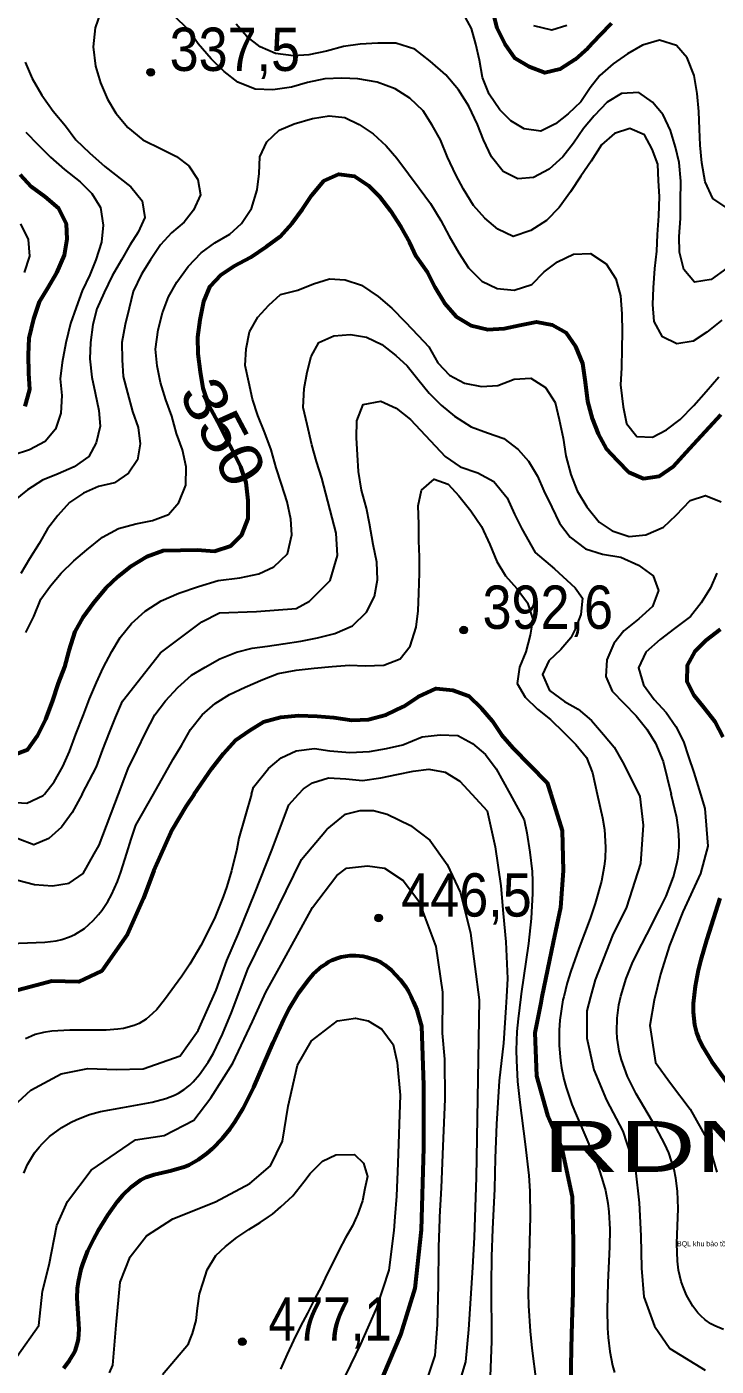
# Model space of a CAD drawing. Header units: metres. Extents: x 545098 to 555652, y 1854398 to 1862642.
# Drawn here: x 549047 to 549317, y 1859776 to 1860301 of the extents above; entities that cross this region are included whole.
import ezdxf
from ezdxf.enums import TextEntityAlignment as Align

# ---------------------------------------------------------------- set-up
doc = ezdxf.new("R2010")
doc.units = ezdxf.units.M
doc.header["$LTSCALE"] = 6.8
for name, color, linetype, lineweight in [('1', 7, 'Continuous', 25), ('13', 7, 'Continuous', 25), ('2', 7, 'Continuous', 53), ('5', 7, 'Continuous', 13)]:
    doc.layers.add(name, color=color, linetype=linetype, lineweight=lineweight)
doc.layers.add('4', color=7, linetype='Continuous')
doc.layers.add('54', color=7, linetype='Continuous')

msp = doc.modelspace()

# ---------------------------------------------------------------- hatches: boundary and pattern name
at = {"layer": '5'}
for points in [[(549096.77, 1860283.29, 1), (549093.77, 1860283.29, 1)], [(549219.58, 1860064.38, 1), (549216.58, 1860064.38, 1)], [(549186.18, 1859951.48, 1), (549183.18, 1859951.48, 1)], [(549132.65, 1859785.13, 1), (549129.65, 1859785.13, 1)]]:
    msp.add_hatch(color=256, dxfattribs=at).paths.add_polyline_path(points)

# ---------------------------------------------------------------- linework, layer by layer
at = {"layer": '1'}
for points in [[(549075.55, 1860306.73), (549073.39, 1860300.69), (549072.68, 1860293.21), (549073.59, 1860285.73), (549075.48, 1860279.1), (549078.24, 1860272.76), (549081.62, 1860267.21), (549086.27, 1860261.64), (549092.1, 1860256.76), (549099.58, 1860253.15), (549105.35, 1860250.25), (549110.14, 1860246.5), (549113.68, 1860241.15), (549114.78, 1860235.15), (549112.07, 1860229.22), (549108.32, 1860224.43), (549103.42, 1860220.22), (549099.11, 1860215.54), (549095.14, 1860209.64), (549091.67, 1860203.99), (549088.34, 1860197.26), (549086.78, 1860190.75), (549085.23, 1860184.25), (549083.92, 1860177.23), (549084.03, 1860170.38), (549084.46, 1860163.93), (549086.15, 1860157.46), (549088.12, 1860150.11), (549090.33, 1860143.88), (549091.11, 1860137.48), (549090.07, 1860131.21), (549086.56, 1860125.91), (549081.06, 1860122.17), (549074.74, 1860120.68), (549068.91, 1860118.17), (549063.4, 1860114.43), (549058.79, 1860109.35), (549054.73, 1860104.16), (549051.46, 1860098.35), (549047.69, 1860092.29), (549044.22, 1860086.63)], [(549124.04, 1860283.58), (549118.92, 1860288.55), (549113.87, 1860294.43), (549109.93, 1860300.09), (549104.42, 1860305.38)], [(549321.34, 1860206.46), (549315.21, 1860201.92), (549308.65, 1860200.94), (549304.44, 1860205.85), (549302.71, 1860212.68), (549302.69, 1860218.81), (549303.09, 1860225.9), (549303.17, 1860232.59), (549303.29, 1860240.55), (549302.58, 1860247.87), (549301.13, 1860253.83), (549299.24, 1860260.46), (549296.32, 1860266.6), (549292.11, 1860271.51), (549286.77, 1860275.37), (549279.97, 1860274.9), (549274.42, 1860271.52), (549269.29, 1860266.2), (549265.03, 1860261.17), (549261.21, 1860255.47), (549256.99, 1860250.08), (549251.62, 1860245.27), (549245.52, 1860242), (549239.27, 1860241.42), (549233.5, 1860244.33), (549229.01, 1860250.1), (549225.85, 1860256.75), (549223.49, 1860262.79), (549220.09, 1860269.95), (549216.06, 1860276.32), (549211.01, 1860282.21), (549204.94, 1860287.61), (549198.95, 1860292.29), (549191.45, 1860294.63), (549184.4, 1860294.67), (549177.4, 1860294.36), (549170.84, 1860293.38), (549164.21, 1860291.49), (549157.33, 1860290.11), (549151.24, 1860289.73), (549144.26, 1860290.69), (549138.18, 1860293.2), (549132.99, 1860297.26), (549128.78, 1860302.16)], [(549321.08, 1860230.25), (549315.78, 1860233.76), (549312.82, 1860240.26), (549311.55, 1860247.69), (549310.89, 1860254.65), (549310.66, 1860260.94), (549310.35, 1860267.94), (549309.68, 1860274.9), (549308.46, 1860281.97), (549305.81, 1860288.87), (549301.61, 1860293.78), (549294.85, 1860295.84), (549288.22, 1860293.95), (549282.32, 1860290.53), (549276.66, 1860286.59), (549271.45, 1860281.98), (549267.7, 1860277.19), (549264.04, 1860271.69), (549259.02, 1860266.93), (549254.07, 1860263.07), (549248.28, 1860260.2), (549241.86, 1860261.04), (549236.6, 1860264.19), (549232.28, 1860268.54), (549228.1, 1860274.71), (549225.5, 1860281.26), (549224.32, 1860287.97), (549222.83, 1860294.29), (549221.18, 1860300.41), (549217.95, 1860306.15)], [(549258.59, 1860301.59), (549252.67, 1860299.78), (549245.61, 1860301.45)], [(549045.93, 1860287.19), (549048.69, 1860280.85), (549052.56, 1860274.28), (549056.94, 1860267.95), (549061.79, 1860262.23), (549065.89, 1860256.77), (549071.21, 1860251.64), (549077.28, 1860246.24), (549087.46, 1860238.27), (549091.91, 1860232.86), (549092.89, 1860226.3), (549090.34, 1860220.57), (549086.99, 1860215.47), (549083.72, 1860209.65), (549080.15, 1860203.44), (549076.97, 1860196.91), (549074.15, 1860190.43), (549072.55, 1860184.28), (549071.6, 1860177.3), (549071.31, 1860170.77), (549072.18, 1860163.65), (549073.47, 1860157.49), (549074.85, 1860150.62), (549075.43, 1860144.37), (549073.87, 1860137.86), (549070.92, 1860132.45), (549065.26, 1860128.51), (549058.92, 1860125.75), (549052.73, 1860123.19), (549046.88, 1860119.41), (549041.46, 1860114.96)], [(549319.35, 1860186.04), (549313.42, 1860181.35), (549308.08, 1860177.81), (549301.72, 1860176.67), (549296.14, 1860179.43), (549292.87, 1860185.53), (549292.25, 1860192.13), (549292.54, 1860198.67), (549293.05, 1860206.31), (549293.85, 1860213.09), (549294.14, 1860219.62), (549294.69, 1860226.91), (549294.85, 1860234.51), (549294.47, 1860240.61), (549294.2, 1860247.25), (549292.04, 1860253.13), (549289.01, 1860258.72), (549283.29, 1860261.27), (549277.21, 1860259.27), (549272.15, 1860254.86), (549268.06, 1860248.4), (549264.09, 1860242.5), (549259.96, 1860236.4), (549255.47, 1860230.26), (549250.5, 1860225.14), (549244.48, 1860221.16), (549237.54, 1860218.87), (549231.41, 1860221.73), (549226.38, 1860225.99), (549221.97, 1860231.05), (549217.95, 1860237.42), (549214.92, 1860243.01), (549211.72, 1860250.02), (549208.92, 1860256.72), (549205.69, 1860262.47), (549202.11, 1860268.17), (549196.99, 1860273.14), (549191.13, 1860276.76), (549184.14, 1860279.34), (549176.56, 1860280.76), (549170.23, 1860280.9), (549163.58, 1860280.63), (549156.71, 1860279.25), (549150.43, 1860277.4), (549143.16, 1860276.34), (549136.27, 1860276.58), (549129.43, 1860279.36), (549124.04, 1860283.58)], [(549046.3, 1860063.47), (549049.37, 1860069.75), (549052.15, 1860076.59), (549055.86, 1860081.73), (549060.12, 1860086.77), (549065.13, 1860091.53), (549070.19, 1860095.94), (549076.28, 1860100.83), (549082.54, 1860104.3), (549089.36, 1860106.04), (549095.88, 1860107.37), (549102.27, 1860109.78), (549106.22, 1860114.41), (549109, 1860121.25), (549109.2, 1860128.49), (549107.72, 1860135.12), (549105.31, 1860141.51), (549103.58, 1860148.34), (549101.18, 1860154.73), (549099.09, 1860161.51), (549097.75, 1860168.03), (549097.13, 1860174.63), (549098.2, 1860182.17), (549099.91, 1860188.87), (549102.21, 1860195.11), (549105.48, 1860200.93), (549109.97, 1860207.07), (549115.1, 1860212.39), (549120.4, 1860216.28), (549126.3, 1860219.71), (549130.85, 1860223.88), (549134.82, 1860229.78), (549137, 1860237.08), (549137.84, 1860243.5), (549138.13, 1860250.04), (549140.84, 1860255.97), (549145.7, 1860260.53), (549151.53, 1860263.04), (549158.67, 1860265.18), (549165.23, 1860266.16), (549171.46, 1860265.47), (549177.03, 1860262.72), (549182.53, 1860259.06), (549187.6, 1860254.44), (549191.81, 1860249.54), (549196.35, 1860243.41), (549200.64, 1860237.79), (549204.98, 1860231.82), (549209.05, 1860225.1), (549212.32, 1860219), (549216.19, 1860212.43), (549219.97, 1860206.57), (549225.14, 1860201.24), (549231.26, 1860198.38), (549237.84, 1860197.73), (549244.78, 1860200.02), (549249.6, 1860204.94), (549254.9, 1860208.84), (549261.2, 1860211.95), (549267.85, 1860212.22), (549273.95, 1860208.09), (549277.73, 1860202.23), (549279.62, 1860195.6), (549280.14, 1860188.44), (549280.29, 1860181.24), (549280.16, 1860174.9), (549280, 1860167.3), (549279.56, 1860160.57), (549280.6, 1860152.03), (549281.93, 1860145.51), (549285.99, 1860140.41), (549292.16, 1860140.08), (549297.6, 1860142.91), (549303.06, 1860147), (549308.34, 1860152.52), (549313.27, 1860158), (549318.16, 1860163.83)], [(549046.25, 1860259.82), (549051.02, 1860254.81), (549055.94, 1860249.99), (549061.41, 1860245.06), (549067.6, 1860240.22), (549072.12, 1860235.71), (549075.5, 1860230.17), (549076.53, 1860223.25), (549075.88, 1860216.67), (549073.66, 1860209.72), (549071.31, 1860203.84), (549068.29, 1860197.51), (549066.02, 1860190.92), (549063.71, 1860184.68), (549061.93, 1860177.06), (549060.56, 1860169.44), (549059.72, 1860163.02), (549060.34, 1860156.42), (549060.02, 1860149.51), (549057.92, 1860143.2), (549053.81, 1860138.37), (549047.71, 1860135.1), (549041.28, 1860133.05)], [(549044.19, 1860223.84), (549047.11, 1860217.69), (549047.73, 1860211.09), (549045.62, 1860204.69)], [(549053.51, 1860000), (549057.3, 1860004.84), (549060.72, 1860010.85), (549063.43, 1860016.78), (549065.85, 1860023.57), (549068.9, 1860031.17), (549071.21, 1860037.41), (549074.03, 1860043.89), (549076.58, 1860049.62), (549079.96, 1860055.98), (549083.26, 1860061.44), (549087.64, 1860067.03), (549093.01, 1860071.84), (549099.38, 1860075.86), (549106.24, 1860078.86), (549114.05, 1860081.44), (549121.7, 1860083.82), (549130.24, 1860084.86), (549137.63, 1860086.48), (549143.61, 1860089.19), (549148.94, 1860094.36), (549150.57, 1860101.78), (549150.19, 1860107.87), (549148.81, 1860114.74), (549146.52, 1860121.68), (549144.47, 1860128.11), (549142.53, 1860135.1), (549140.09, 1860141.84), (549137.29, 1860148.54), (549135.24, 1860154.97), (549133.7, 1860161.65), (549132.37, 1860168.16), (549132.66, 1860174.7), (549134.01, 1860181.36), (549137.27, 1860187.18), (549141.58, 1860191.85), (549146.13, 1860196.02), (549152.96, 1860197.75), (549159.14, 1860200.31), (549165.42, 1860202.16), (549171.6, 1860201.83), (549177.99, 1860199.72), (549184.49, 1860195.28), (549189.92, 1860190.7), (549195.09, 1860185.37), (549200.25, 1860180.04), (549204.41, 1860175.5), (549207.88, 1860169.24), (549212.45, 1860164.38), (549218.42, 1860161.31), (549225.08, 1860159.96), (549231.53, 1860160.38), (549237.92, 1860162.79), (549244.36, 1860163.21), (549250.22, 1860159.59), (549254, 1860153.73), (549255.54, 1860147.06), (549257.16, 1860139.68), (549258.18, 1860132.76), (549260.16, 1860125.42), (549262.56, 1860119.03), (549266.39, 1860112.82), (549271.28, 1860106.73), (549276.39, 1860103.38), (549282.98, 1860101.12), (549289.58, 1860101.74), (549296.44, 1860104.74), (549301.46, 1860109.51), (549306.9, 1860115.22), (549312.97, 1860117.23), (549319.06, 1860114.72)], [(549068.3, 1860000), (549074.02, 1860010.76), (549076.44, 1860017.55), (549079.06, 1860024.19), (549081.41, 1860030.08), (549084.23, 1860036.56), (549099.08, 1860055.46), (549115.29, 1860067.62), (549122.23, 1860071.1), (549136.71, 1860071.68), (549152.34, 1860072.84), (549157.55, 1860075.74), (549165.65, 1860083.85), (549168.55, 1860093.69), (549167.97, 1860102.38), (549162.4, 1860124.07), (549160.35, 1860130.5), (549158.46, 1860137.13), (549156.59, 1860145.03), (549155.06, 1860151.7), (549155.42, 1860159.15), (549156.61, 1860165.61), (549158.21, 1860171.77), (549161.16, 1860177.18), (549167.15, 1860179.9), (549173.6, 1860180.32), (549179.86, 1860179.28), (549185.99, 1860176.41), (549191.38, 1860172.2), (549195.86, 1860168.05), (549200.11, 1860162.79), (549204.56, 1860157.37), (549209.28, 1860152.71), (549214.51, 1860148.29), (549220.97, 1860144.21), (549227.41, 1860141.74), (549233.8, 1860139.63), (549239.39, 1860135.26), (549243.55, 1860130.71), (549246.98, 1860124.81), (549249.5, 1860118.98), (549252.61, 1860112.67), (549255.73, 1860106.37), (549259.82, 1860100.92), (549265.81, 1860096.23), (549272.56, 1860094.16), (549279.73, 1860093.05), (549286.62, 1860089.92), (549292.36, 1860085.74), (549294.52, 1860079.87), (549292.21, 1860073.63), (549286.84, 1860068.82), (549280.91, 1860064.13), (549277.01, 1860059.14), (549274.18, 1860052.66), (549273.84, 1860046.17), (549276.3, 1860040.38), (549280.97, 1860035.76), (549285.73, 1860030.74), (549289.98, 1860025.48), (549293.31, 1860019.98), (549296.3, 1860012.81), (549299.43, 1860000)], [(549082.55, 1860000), (549086.37, 1860010.1), (549089.97, 1860017.26), (549093.21, 1860024.06), (549096.85, 1860031.19), (549101.07, 1860036.57), (549105.84, 1860041.85), (549111.22, 1860046.66), (549116.61, 1860049.84), (549122.35, 1860053.07), (549128.9, 1860055.67), (549135.01, 1860057.32), (549141.06, 1860058.05), (549147.27, 1860058.99), (549154.18, 1860060.01), (549160.7, 1860061.35), (549167.53, 1860063.08), (549174.39, 1860066.09), (549179.87, 1860071.45), (549183.09, 1860077.62), (549184.29, 1860084.08), (549183.98, 1860091.09), (549182.6, 1860097.96), (549181.05, 1860106.25), (549179.95, 1860112.26), (549178.02, 1860119.25), (549176.75, 1860126.67), (549176.33, 1860133.12), (549176.06, 1860139.77), (549176.15, 1860146.46), (549178.61, 1860152.9), (549185.49, 1860154.28), (549191.61, 1860151.41), (549197.2, 1860147.04), (549210.83, 1860132.5), (549216.62, 1860128.45), (549223.57, 1860126.13), (549229.93, 1860122.65), (549235.15, 1860116.28), (549238.04, 1860109.91), (549240.93, 1860104.12), (549246.14, 1860094.85), (549253.67, 1860088.47), (549261.78, 1860080.94), (549264.67, 1860076.89), (549264.09, 1860070.51), (549261.78, 1860064.72), (549260.17, 1860061.37), (549256.22, 1860056.74), (549251.52, 1860052.37), (549248.93, 1860047), (549251.68, 1860040.66), (549257.63, 1860036.33), (549263.04, 1860033.38), (549268.27, 1860028.96), (549272.93, 1860023.39), (549277.13, 1860018.48), (549280.36, 1860012.74), (549286.75, 1860000)], [(549096.31, 1860000), (549104.04, 1860013.69), (549107.34, 1860019.15), (549110.92, 1860025.36), (549115.45, 1860031.15), (549120.51, 1860035.55), (549126.21, 1860039.14), (549132.36, 1860042.05), (549139.21, 1860045.05), (549145.24, 1860047.41), (549152.31, 1860048.64), (549159.43, 1860049.5), (549166.39, 1860050.17), (549173.19, 1860050.64), (549179.37, 1860050.31), (549186.73, 1860050.66), (549193.12, 1860053.07), (549197.02, 1860058.05), (549199.36, 1860065.56), (549200.2, 1860071.98), (549200.45, 1860078.87), (549200.76, 1860086.67), (549200.69, 1860093.16), (549200.47, 1860099.46), (549200.4, 1860105.95), (549200.24, 1860113.15), (549201.48, 1860119.26), (549206.54, 1860123.67), (549212.03, 1860121.63), (549216.19, 1860117.08), (549220.89, 1860111.15), (549225.07, 1860104.98), (549228.27, 1860097.97), (549231.07, 1860091.27), (549234.46, 1860085.72), (549238.86, 1860080.66), (549243.16, 1860075.05), (549245.21, 1860068.62), (549244.16, 1860062.35), (549242.41, 1860055.91), (549239.91, 1860049.82), (549239.06, 1860043.4), (549242.25, 1860038.01), (549246.97, 1860033.35), (549252.16, 1860029.29), (549257.42, 1860024.21), (549262.1, 1860019.49), (549266.31, 1860014.41), (549268.67, 1860008.37), (549270.5, 1860000)], [(549317.41, 1860086.72), (549314.86, 1860080.99), (549311.24, 1860075.13), (549307.02, 1860069.74), (549300.74, 1860065.01), (549295.12, 1860060.71), (549289.6, 1860055.7), (549286.73, 1860049.58), (549288.62, 1860042.95), (549292.76, 1860037.13), (549297.52, 1860032.12), (549301.26, 1860026.61), (549304.33, 1860020.67), (549306.34, 1860014.6), (549308.34, 1860008.52), (549310.98, 1860000)], [(549134.78, 1860000), (549135.57, 1860002.73), (549141.48, 1860010.08), (549146.38, 1860014.28), (549152.37, 1860017), (549159.48, 1860017.87), (549165.55, 1860016.98), (549173.39, 1860016.31), (549181.11, 1860016.71), (549187.82, 1860017.89), (549194.14, 1860019.38), (549201.71, 1860022.47), (549208.83, 1860023.33), (549215.72, 1860023.09), (549221.53, 1860019.83), (549226.56, 1860015.57), (549230.86, 1860009.95), (549236.27, 1860000)], [(549153.3, 1860000), (549155.25, 1860002.15), (549158.73, 1860004.47), (549165.03, 1860006.44), (549171.76, 1860006), (549178.34, 1860005.36), (549185.61, 1860006.42), (549191.77, 1860007.72), (549198.29, 1860009.05), (549204.34, 1860009.79), (549210.8, 1860008.59), (549216.52, 1860005.08), (549221.24, 1860000)], [(549036.35, 1860000), (549040.4, 1859996.82), (549046.58, 1859996.49), (549053.08, 1859999.45), (549053.51, 1860000)], [(549068.3, 1860000), (549064.47, 1859992.81), (549060.29, 1859987.06), (549055.23, 1859982.66), (549049.4, 1859980.14), (549037.13, 1859984.78)], [(549039.84, 1859876.16), (549048.26, 1859883.87), (549060.13, 1859890.22), (549070.59, 1859892.34), (549081.64, 1859891.99), (549092.31, 1859892.24), (549106.84, 1859897.32), (549113.92, 1859907.23), (549120.95, 1859923.12), (549125.16, 1859934.75), (549129.64, 1859945.32), (549136.06, 1859961.14), (549142.82, 1859978.09), (549149.46, 1859995.78), (549153.3, 1860000)], [(549043.04, 1859966.21), (549049.59, 1859964.57), (549056.68, 1859964.03), (549063.23, 1859965.12), (549068.68, 1859968.94), (549073.05, 1859976.58), (549074.97, 1859979.96), (549082.55, 1860000)], [(549134.78, 1860000), (549129.82, 1859982.76), (549128.98, 1859978.38), (549126.93, 1859969.89), (549125.07, 1859963.74), (549123.67, 1859959.72), (549120.51, 1859951.9), (549118.76, 1859948.08), (549114.9, 1859940.61), (549110.59, 1859933.34), (549107.47, 1859928.58), (549100.65, 1859919.26), (549097.62, 1859915.58), (549096.01, 1859913.89), (549093.41, 1859911.68), (549090.66, 1859910.05), (549088.71, 1859909.22), (549084.53, 1859908.09), (549082.34, 1859907.74), (549077.79, 1859907.37), (549063.5, 1859907.43), (549056.5, 1859907.07), (549053.15, 1859906.54), (549049.95, 1859905.68), (549048.41, 1859905.11), (549046.13, 1859904.01)], [(549087.51, 1859982.4), (549089.43, 1859987.81), (549096.31, 1860000)], [(549221.24, 1860000), (549227.29, 1859993.49), (549230.44, 1859979.37), (549232.62, 1859964.04), (549233.52, 1859953.13), (549234.6, 1859942.09), (549235.26, 1859927.69), (549234.87, 1859920.48), (549234.64, 1859916.3), (549233.68, 1859902.35), (549232.03, 1859887.54), (549230.93, 1859870.59), (549230.38, 1859857.16), (549230.15, 1859845.18), (549229.4, 1859829.36), (549229.02, 1859818.63), (549228.85, 1859807.67), (549228.92, 1859785.36), (549228.5, 1859771.47)], [(549236.27, 1860000), (549241.75, 1859989.93), (549242.8, 1859984.89), (549244.07, 1859977.31), (549244.88, 1859969.72), (549245.08, 1859965.92), (549245.12, 1859961.03), (549244.59, 1859951.22), (549243.46, 1859941.39), (549240.58, 1859921.7), (549240.43, 1859920.48), (549239.38, 1859911.85), (549238.97, 1859906.92), (549238.69, 1859899.54), (549238.74, 1859895.45), (549239.21, 1859887.27), (549240.06, 1859879.09), (549242.23, 1859862.72), (549243.62, 1859850.42), (549244.04, 1859844.26), (549244.2, 1859834.26), (549243.58, 1859814.23), (549243.41, 1859804.24), (549243.49, 1859799.26), (549244.11, 1859789.27), (549244.8, 1859782.62), (549246.56, 1859769.26)], [(549270.5, 1860000), (549272.52, 1859990.74), (549273.26, 1859986.13), (549273.75, 1859979.26), (549273.57, 1859974.78), (549273.25, 1859971.8), (549272.16, 1859965.88), (549269.7, 1859957.05), (549267.67, 1859951.18), (549263.24, 1859939.42), (549260.07, 1859930.53), (549258.69, 1859926.04), (549257.31, 1859920.48), (549257.01, 1859919.26), (549255.82, 1859911.35), (549255.55, 1859907.37), (549255.55, 1859901.39), (549256.05, 1859895.5), (549256.49, 1859892.58), (549257.39, 1859888.24), (549258.3, 1859884.89), (549260.54, 1859878.3), (549262.28, 1859873.96), (549266, 1859865.38), (549268.77, 1859858.98), (549271.26, 1859852.58), (549272.34, 1859849.36), (549273.66, 1859844.5), (549274.6, 1859839.48), (549275, 1859836.11), (549275.39, 1859829.3), (549275.35, 1859822.39), (549274.69, 1859808.36), (549274.34, 1859797.64), (549274.5, 1859790.42), (549274.76, 1859786.79), (549275.43, 1859781.32), (549276.51, 1859775.82), (549277.22, 1859773.06)], [(549286.75, 1860000), (549287.22, 1859999.07), (549288.47, 1859987.89), (549287.47, 1859972.84), (549281.99, 1859955.71), (549276.47, 1859944.56), (549269.61, 1859927.12), (549267.86, 1859920.48), (549266.4, 1859914.96), (549266.34, 1859904.26), (549269.14, 1859891.83), (549274.08, 1859879.96), (549280.47, 1859867.78), (549285.49, 1859852.45), (549286.91, 1859839.71), (549287.57, 1859826.73), (549287.89, 1859814.03), (549288.82, 1859802.81), (549292.94, 1859791.31), (549298.95, 1859782.55), (549312.79, 1859774.02)], [(549319.96, 1859789.97), (549316.64, 1859791.36), (549315.08, 1859792.22), (549312.88, 1859793.73), (549311.08, 1859795.32), (549309.96, 1859796.5), (549307.94, 1859799.1), (549305.45, 1859803.48), (549304.15, 1859806.64), (549303.44, 1859808.81), (549302.39, 1859813.23), (549301.91, 1859816.71), (549301.65, 1859823.65), (549302.19, 1859837.4), (549302.02, 1859844.26), (549301.35, 1859849.36), (549300.62, 1859852.72), (549298.52, 1859859.26), (549297.02, 1859862.73), (549293.49, 1859869.41), (549285.73, 1859882.47), (549282.34, 1859889.26), (549279.98, 1859895.79), (549279.12, 1859899.15), (549278.32, 1859904.26), (549278.15, 1859906.88), (549278.28, 1859912.11), (549278.97, 1859917.34), (549279.71, 1859920.8), (549281.79, 1859927.63), (549284.18, 1859933.53), (549285.99, 1859937.4), (549289.88, 1859945.01), (549295.1, 1859955.04), (549297.47, 1859960.05), (549300.4, 1859967.62), (549301.77, 1859972.74), (549302.24, 1859975.33), (549302.63, 1859979.26), (549302.67, 1859981.51), (549302.4, 1859986.06), (549301.71, 1859990.67), (549299.43, 1860000)], [(549310.98, 1860000), (549312.71, 1859994.43), (549313.89, 1859979.62), (549311, 1859968.92), (549304.03, 1859953.83), (549298.89, 1859940.67), (549295.27, 1859929.42), (549292.79, 1859919.23), (549291.07, 1859909.29), (549293.32, 1859894.75), (549299.26, 1859886.61), (549307, 1859876.46), (549313.7, 1859864.31), (549317.47, 1859851.68)], [(549045.4, 1859851.33), (549046.89, 1859854.64), (549049.68, 1859859.26), (549051.47, 1859861.54), (549052.76, 1859862.99), (549055.58, 1859865.67), (549060.33, 1859869.19), (549063.78, 1859871.18), (549066.19, 1859872.34), (549071.22, 1859874.26), (549075.53, 1859875.44), (549084.34, 1859877.09), (549095.85, 1859879.1), (549101.22, 1859880.59), (549104.56, 1859881.94), (549106.15, 1859882.75), (549108.41, 1859884.16), (549110.57, 1859885.87), (549111.93, 1859887.15), (549114.45, 1859890), (549117.82, 1859894.88), (549119.83, 1859898.41), (549123.41, 1859905.84), (549127.01, 1859914.39), (549133.31, 1859931.33), (549154.36, 1859974.32), (549164.18, 1859986.02), (549164.45, 1859986.34), (549171.66, 1859992.11), (549177.43, 1859993.56), (549182.72, 1859993.56), (549188, 1859992.11), (549197.13, 1859987.78), (549204.82, 1859982.01), (549211.55, 1859972.4), (549216.84, 1859961.34), (549220.68, 1859945.47), (549224.11, 1859919.26), (549222.93, 1859849.55), (549222.12, 1859826.22), (549221.54, 1859814.34), (549219.92, 1859789.9), (549218.84, 1859777.26), (549209.63, 1859746.87)], [(549040.08, 1859941.37), (549053.75, 1859941.97), (549058.16, 1859942.51), (549060.3, 1859942.97), (549063.41, 1859943.98), (549065.43, 1859944.92), (549069.24, 1859947.36), (549072.71, 1859950.43), (549074.81, 1859952.76), (549076.1, 1859954.4), (549078.41, 1859957.87), (549079.84, 1859960.46), (549082.21, 1859965.8), (549083.52, 1859969.46), (549085.81, 1859976.87), (549087.51, 1859982.4)], [(549042.8, 1859779.51), (549051.33, 1859791.48), (549052.82, 1859804.95), (549055.44, 1859815.31), (549058.43, 1859830.74), (549062.57, 1859840.17), (549071.89, 1859852.53), (549089.28, 1859864.38), (549100.57, 1859866.11), (549112.17, 1859872.12), (549118.9, 1859880.89), (549127.45, 1859894.43), (549135.22, 1859910.87), (549140.39, 1859922.3), (549146.94, 1859934.04), (549158.69, 1859955.57), (549168.3, 1859968.07), (549172.14, 1859970.95), (549180.31, 1859971.92), (549187.04, 1859970.95), (549194.25, 1859966.15), (549200.5, 1859957.97), (549207.11, 1859940.28), (549209.75, 1859922.33), (549209.74, 1859920.48), (549209.65, 1859906.27), (549210.48, 1859895.99), (549210.66, 1859880.28), (549209.88, 1859861.95), (549209.19, 1859845.51), (549208.55, 1859834.13), (549208.51, 1859833.33), (549208.17, 1859822.28), (549208.1, 1859807.33), (549207.63, 1859791.86), (549206.77, 1859779.81), (549199.96, 1859759.46)], [(549079.05, 1859772.99), (549080.43, 1859775.93), (549081.68, 1859791.69), (549083.27, 1859808.53), (549087.13, 1859818.51), (549093.58, 1859826.75), (549103.86, 1859833.39), (549120.65, 1859840.03), (549134.2, 1859847.23), (549142.23, 1859854.23), (549146.92, 1859863.84), (549149.21, 1859877.59), (549152.79, 1859893.72), (549158.29, 1859903.27), (549168.6, 1859911.02), (549175.62, 1859912.17), (549180.53, 1859911.08), (549185.99, 1859907.81), (549190.35, 1859901.8), (549191.99, 1859894.7), (549193.15, 1859881.96), (549192.2, 1859855.24), (549191.71, 1859842.34), (549191.08, 1859834.13), (549190.67, 1859828.74), (549188.74, 1859813.29), (549183.9, 1859798.43), (549177.55, 1859784.18), (549171.73, 1859772.06)], [(549099.87, 1859772.24), (549110.09, 1859784.27), (549110.65, 1859785.76), (549111.62, 1859788.33), (549113.02, 1859793.48), (549113.54, 1859798.35), (549114.33, 1859803.98), (549115.82, 1859808.4), (549117.43, 1859813.4), (549120.81, 1859818.98), (549124.61, 1859822.58), (549128.99, 1859826.06), (549133.77, 1859829.23), (549138.23, 1859831.99), (549141.46, 1859834.13), (549143.01, 1859835.16), (549146.34, 1859838.14), (549150.99, 1859842.4), (549155.3, 1859847.91), (549157.86, 1859851.17), (549162.62, 1859856), (549167.86, 1859858.48), (549175.22, 1859858.64), (549178.78, 1859855.2), (549180.33, 1859850.04), (549179.24, 1859845.29), (549178.37, 1859840.38), (549176.44, 1859834.98), (549176.03, 1859834.13), (549174.38, 1859830.67), (549171.64, 1859825.91), (549169.26, 1859821.19), (549167.04, 1859816.67), (549164.51, 1859811.75), (549162.17, 1859806.67), (549159.59, 1859802.11), (549156.78, 1859796.41), (549154.08, 1859791.29), (549151.27, 1859785.59), (549148.77, 1859780.31), (549146.16, 1859774.45)]]:
    msp.add_lwpolyline(points, dxfattribs=at)
at = {"layer": '2'}
for points in [[(549276.12, 1860302.47), (549271.45, 1860297.75), (549266.84, 1860292.67), (549261.78, 1860288.27), (549255.92, 1860284.48), (549249.96, 1860283.04), (549243.72, 1860285.34), (549238.26, 1860288.65), (549234.32, 1860294.31), (549231.21, 1860300.61), (549229.47, 1860307.44)], [(549041.14, 1860015.36), (549047.02, 1860017.52), (549050.88, 1860022.86), (549054.06, 1860029.39), (549056.64, 1860036.38), (549059.02, 1860043.53), (549061.48, 1860049.97), (549063.23, 1860056.32), (549065.57, 1860063.83), (549068.68, 1860069.44), (549073.01, 1860075.39), (549077.74, 1860081.02), (549082.44, 1860085.38), (549087.7, 1860089.64), (549093.76, 1860093.26), (549100.15, 1860095.67), (549106.99, 1860095.78), (549113.48, 1860095.85), (549120.22, 1860095.4), (549126.65, 1860097.45), (549131, 1860101.77), (549133.46, 1860108.21), (549133.51, 1860115.26), (549132.64, 1860122.37), (549130.64, 1860128.45), (549127.52, 1860134.75), (549124.49, 1860140.34), (549121.62, 1860146.12), (549118.15, 1860152.38), (549115.86, 1860159.32), (549114.73, 1860165.68), (549113.86, 1860172.8), (549113.79, 1860179.29), (549114.59, 1860186.07), (549116.06, 1860193.29), (549118.57, 1860199.37), (549122.72, 1860203.85), (549127.9, 1860207.19), (549134.52, 1860210.7), (549140.69, 1860214.88), (549145.99, 1860218.78), (549150.76, 1860224.06), (549154.78, 1860229.6), (549158.45, 1860235.1), (549163.18, 1860240.73), (549169.01, 1860243.25), (549175.23, 1860242.56), (549180.73, 1860238.9), (549185.05, 1860234.55), (549189.35, 1860228.94), (549193.37, 1860222.57), (549196.8, 1860216.66), (549199.47, 1860211.03), (549203.85, 1860204.71), (549206.72, 1860198.92), (549210.55, 1860192.7), (549215.16, 1860187.49), (549221.01, 1860183.87), (549227.52, 1860182.31), (549233.97, 1860182.74), (549240.13, 1860184.03), (549246.65, 1860185.37), (549252.76, 1860184.12), (549258.17, 1860181.17), (549261.91, 1860175.67), (549264.71, 1860168.97), (549265.78, 1860161.7), (549266.69, 1860154.23), (549268.43, 1860147.4), (549270.79, 1860141.37), (549274.01, 1860135.62), (549278.38, 1860130.92), (549282.9, 1860126.41), (549288.62, 1860123.86), (549294.83, 1860124.8), (549300.33, 1860128.54), (549305.42, 1860134.21), (549309.72, 1860138.89), (549314.34, 1860143.96), (549318.96, 1860149.04)], [(549043.95, 1860243.14), (549048.31, 1860238.43), (549053.66, 1860234.57), (549059.09, 1860230), (549062.01, 1860223.85), (549062.39, 1860217.76), (549061.34, 1860211.5), (549058.21, 1860204.61), (549054.79, 1860198.6), (549051.48, 1860193.14), (549049.22, 1860186.55), (549047.44, 1860178.93), (549047.15, 1860172.39), (549047.31, 1860165.19), (549047.73, 1860158.74), (549045.82, 1860152.19)], [(549318.73, 1860064.57), (549313.11, 1860060.27), (549308.76, 1860055.95), (549305.81, 1860050.54), (549305.62, 1860044.25), (549308.35, 1860038.8), (549312.32, 1860034), (549316.6, 1860028.48), (549319.79, 1860022.5)], [(549112.27, 1860000), (549119.27, 1860010.13), (549123.8, 1860015.92), (549128.58, 1860021.19), (549134.03, 1860024.97), (549139.48, 1860028.43), (549146.35, 1860030.22), (549153.31, 1860030.88), (549160.56, 1860030.68), (549167.14, 1860030.04), (549174.11, 1860029.09), (549180.76, 1860029.35), (549187.59, 1860031.09), (549194.4, 1860034.45), (549200.26, 1860038.23), (549207.27, 1860041.43), (549213.85, 1860040.79), (549219.89, 1860038.63), (549225.01, 1860033.66), (549229.22, 1860028.76), (549232.96, 1860023.25), (549237.37, 1860018.2), (549250.78, 1860004.47), (549252.21, 1860000)], [(549112.27, 1860000), (549108.97, 1859995.23), (549103.7, 1859986.15), (549096.52, 1859970.09), (549092.38, 1859959.25), (549086.11, 1859945.03), (549076.07, 1859930.69), (549066.95, 1859926.37), (549056.39, 1859926.61), (549039.13, 1859922.01)], [(549252.21, 1860000), (549256.77, 1859985.77), (549257.13, 1859969.92), (549256.06, 1859955.49), (549253.17, 1859941.96), (549248.76, 1859920.48), (549248.28, 1859918.13), (549245.97, 1859906.39), (549246.6, 1859889.48), (549250.99, 1859874.08), (549256.48, 1859861.48), (549260.7, 1859841.98), (549261.09, 1859824.41), (549260.96, 1859804.42), (549260.52, 1859792.89), (549260.25, 1859782.63), (549260.01, 1859767.82)], [(549318.53, 1859959.15), (549313.51, 1859943.16), (549311.13, 1859935.05), (549310.1, 1859930.94), (549308.85, 1859924.69), (549308.09, 1859917.83), (549308.06, 1859914.43), (549308.63, 1859909.47), (549309.44, 1859906.41), (549310.17, 1859904.43), (549311.99, 1859900.57), (549315.44, 1859895), (549323.39, 1859884.16)], [(549061.11, 1859774.82), (549063.41, 1859777.81), (549065.03, 1859780.59), (549065.69, 1859782.03), (549066.44, 1859784.26), (549066.84, 1859786.18), (549067.12, 1859790.12), (549066.39, 1859802.24), (549066.55, 1859806.08), (549066.87, 1859808.61), (549067.96, 1859813.59), (549068.71, 1859816.04), (549070.59, 1859820.86), (549072.88, 1859825.59), (549074.6, 1859828.69), (549078.41, 1859834.78), (549082.23, 1859840.14), (549084.3, 1859842.63), (549087.65, 1859845.97), (549091.38, 1859848.65), (549093.41, 1859849.69), (549096.6, 1859850.83), (549103.37, 1859852.41), (549108.41, 1859853.83), (549110.34, 1859854.62), (549114, 1859856.62), (549117.4, 1859859.09), (549119.52, 1859860.95), (549123.41, 1859865), (549126.39, 1859868.73), (549128.21, 1859871.31), (549131.49, 1859876.65), (549135.74, 1859885.06), (549143.28, 1859902.62), (549147.32, 1859911.43), (549149.58, 1859915.76), (549153.41, 1859922.12), (549157.11, 1859927.18), (549159.17, 1859929.49), (549162.56, 1859932.53), (549164.18, 1859933.6), (549165.04, 1859934.17), (549166.35, 1859934.86), (549168.41, 1859935.69), (549170.01, 1859936.15), (549173.35, 1859936.66), (549175.64, 1859936.7), (549178.68, 1859936.39), (549180.17, 1859936.08), (549183.41, 1859935.01), (549185.66, 1859933.9), (549187.08, 1859933.02), (549189.72, 1859930.97), (549193.19, 1859927.27), (549195.18, 1859924.49), (549196.37, 1859922.53), (549197.4, 1859920.48), (549198.41, 1859918.45), (549199.64, 1859915.33), (549201.48, 1859908.98), (549202.28, 1859885.81), (549202.28, 1859861.29), (549201.32, 1859829.07), (549198.92, 1859806), (549193.43, 1859788.23), (549184.11, 1859766.46)]]:
    msp.add_lwpolyline(points, dxfattribs=at)
at = {"layer": '5'}
for centre in [(549095.27, 1860283.29), (549218.08, 1860064.38), (549184.68, 1859951.48), (549131.15, 1859785.13)]:
    msp.add_circle(centre, 1.5, dxfattribs=at)

# ---------------------------------------------------------------- texts
at = {"layer": '13', "width": 1.55}
msp.add_text('RDN-IIIa3 ', height=20, dxfattribs=at).set_placement((549445, 1859851.8), align=Align.RIGHT)
at = {"layer": '4', "width": 1.15}
msp.add_text('350', height=17, rotation=298.029, dxfattribs=at).set_placement((549116.24, 1860138.13), align=Align.CENTER)
at = {"layer": '5'}
for s, width, p in [('337,5', 0.9, (549128.27, 1860283.79)), ('392,6', 0.9, (549251.07, 1860064.88)), ('446,5', 0.9, (549219.18, 1859951.98)), ('477,1', 0.85, (549165.65, 1859785.63))]:
    msp.add_text(s, height=17, dxfattribs=dict(at, width=width)).set_placement(p, align=Align.CENTER)
at = {"layer": '54'}
msp.add_text('BQL khu bảo tồn thiên nhiên Bắc Hướng Hóa', height=2, dxfattribs=at).set_placement((549329.69, 1859822.61), align=Align.CENTER)

doc.saveas('drawing.dxf')
